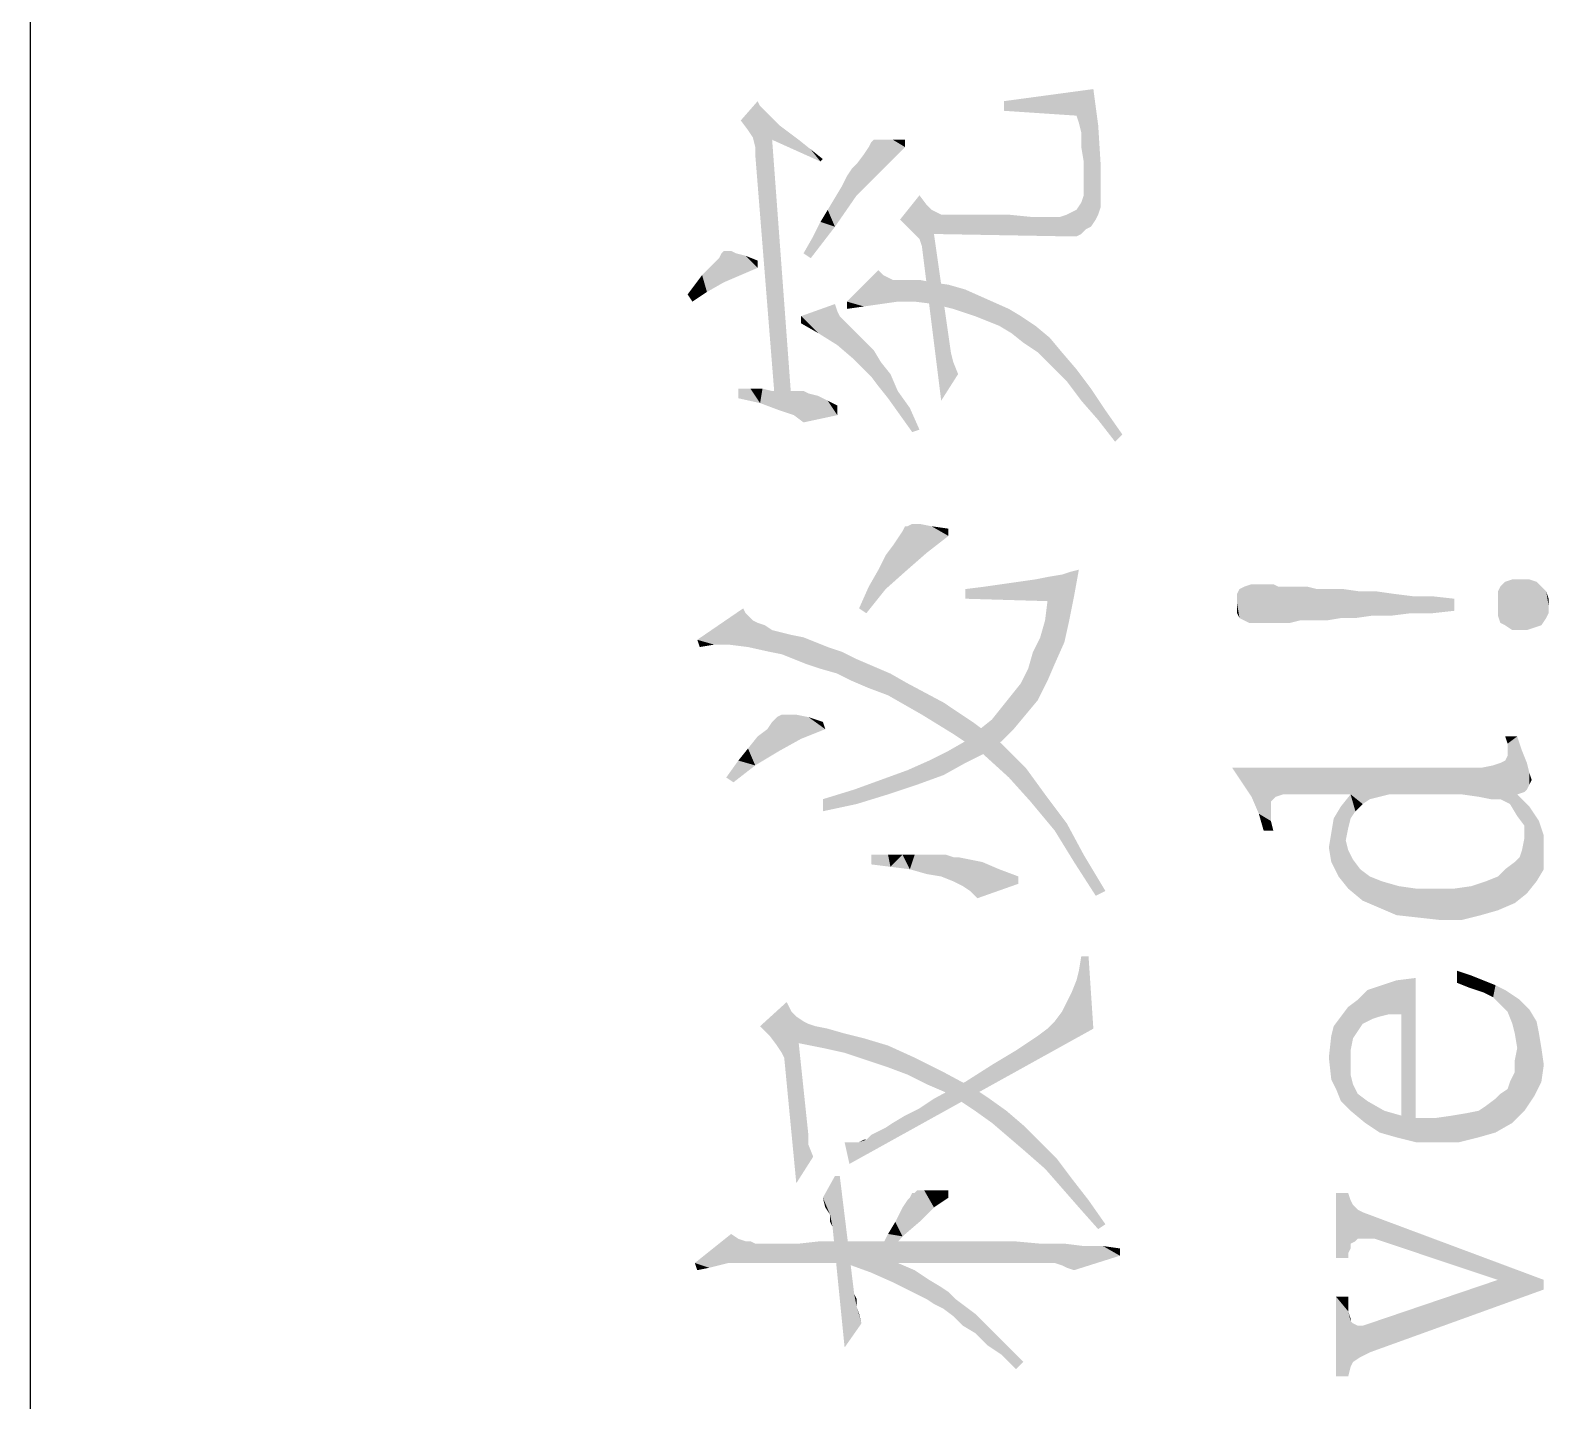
# Model space of a CAD drawing. Header units: millimetres. Extents: x 336 to 634, y 189 to 399.
# Drawn here: x 336.55 to 350.48, y 359.92 to 372.49 of the extents above; entities that cross this region are included whole.
import ezdxf

# ---------------------------------------------------------------- set-up
doc = ezdxf.new("R2010")
doc.units = ezdxf.units.MM

msp = doc.modelspace()

# ---------------------------------------------------------------- linework, layer by layer
at = {"color": 3, "linetype": 'Continuous'}
msp.add_line((336.54993, 189.17685), (336.54993, 399.17685), dxfattribs=at)
for points in [[(346.14697, 371.70527), (345.48225, 371.83821), (346.30207, 371.949)], [(346.30207, 371.949), (346.16913, 371.6388), (346.14697, 371.70527)], [(346.30207, 371.949), (346.19129, 371.55017), (346.16913, 371.6388)], [(346.30207, 371.949), (346.27992, 370.68603), (346.19129, 371.55017)], [(346.30207, 371.949), (346.32423, 370.7525), (346.27992, 370.68603)], [(346.34639, 370.79682), (346.32423, 370.7525), (346.30207, 371.949)], [(346.34639, 370.79682), (346.30207, 371.949), (346.34639, 371.61664)], [(343.13357, 371.57233), (343.0671, 371.66096), (343.2222, 371.83821)], [(343.2222, 371.83821), (343.17788, 371.50585), (343.13357, 371.57233)], [(343.2222, 371.83821), (343.20004, 371.41722), (343.17788, 371.50585)], [(343.20004, 371.41722), (343.2222, 371.83821), (343.3773, 369.13501)], [(343.2222, 371.83821), (343.24435, 371.7939), (343.3773, 369.13501)], [(343.24435, 371.7939), (343.28867, 371.74958), (343.3773, 369.13501)], [(345.48225, 371.83821), (346.14697, 371.70527), (345.48225, 371.74958)], [(343.35514, 371.4837), (343.28867, 371.74958), (343.35514, 371.68311)], [(343.28867, 371.74958), (343.35514, 371.4837), (343.3773, 369.13501)], [(343.35514, 371.4837), (343.35514, 371.68311), (343.42161, 371.61664)], [(343.42161, 371.61664), (343.79829, 371.28428), (343.35514, 371.4837)], [(343.3773, 369.13501), (343.35514, 371.4837), (343.5324, 369.0907)], [(343.42161, 371.61664), (343.51024, 371.55017), (343.79829, 371.28428)], [(343.51024, 371.55017), (343.59887, 371.4837), (343.79829, 371.28428)], [(343.59887, 371.4837), (343.70966, 371.39507), (343.79829, 371.28428)], [(344.26359, 371.46154), (344.28575, 371.4837), (344.35222, 371.19565)], [(344.28575, 371.4837), (344.33007, 371.4837), (344.35222, 371.19565)], [(344.35222, 371.19565), (344.33007, 371.4837), (344.37438, 371.4837)], [(344.37438, 371.4837), (344.5738, 371.41722), (344.35222, 371.19565)], [(344.37438, 371.4837), (344.46301, 371.4837), (344.5738, 371.41722)], [(344.5738, 371.41722), (344.46301, 371.4837), (344.5738, 371.4837)], [(346.19129, 371.55017), (346.21345, 371.28428), (346.19129, 371.41722)], [(346.27992, 370.68603), (346.21345, 371.28428), (346.19129, 371.55017)], [(346.34639, 371.61664), (346.36855, 370.86329), (346.34639, 370.79682)], [(346.36855, 370.92976), (346.36855, 370.86329), (346.34639, 371.61664)], [(346.36855, 370.92976), (346.34639, 371.61664), (346.36855, 371.26212)], [(343.20004, 371.41722), (343.3773, 369.13501), (343.20004, 371.35075)], [(343.79829, 371.28428), (343.70966, 371.39507), (343.82045, 371.30644)], [(344.13065, 371.26212), (344.19712, 371.35075), (344.35222, 371.19565)], [(344.19712, 371.35075), (344.24144, 371.41722), (344.35222, 371.19565)], [(344.24144, 371.41722), (344.26359, 371.46154), (344.35222, 371.19565)], [(344.04202, 371.15134), (344.08634, 371.21781), (344.13065, 370.97408)], [(344.13065, 370.97408), (344.08634, 371.21781), (344.13065, 371.26212)], [(344.13065, 371.26212), (344.35222, 371.19565), (344.13065, 370.97408)], [(346.21345, 370.97408), (346.21345, 371.28428), (346.2356, 370.66387)], [(346.27992, 370.68603), (346.2356, 370.66387), (346.21345, 371.28428)], [(343.99771, 371.06271), (344.04202, 371.15134), (344.13065, 370.97408)], [(343.93124, 370.68603), (343.86476, 370.84113), (343.93124, 370.95192)], [(343.93124, 370.95192), (343.99771, 371.06271), (344.13065, 370.97408)], [(343.93124, 370.95192), (344.13065, 370.97408), (343.93124, 370.68603)], [(344.66243, 370.61956), (344.52948, 370.7525), (344.70674, 370.97408)], [(344.70674, 370.97408), (344.70674, 370.57524), (344.66243, 370.61956)], [(344.70674, 370.97408), (344.7289, 370.50877), (344.70674, 370.57524)], [(344.7289, 370.50877), (344.70674, 370.97408), (344.77321, 370.88545)], [(346.19129, 370.9076), (346.21345, 370.97408), (346.2356, 370.66387)], [(343.79829, 370.73034), (343.86476, 370.84113), (343.93124, 370.68603)], [(344.77321, 370.88545), (344.90616, 369.0907), (344.7289, 370.50877)], [(344.77321, 370.88545), (344.81753, 370.84113), (344.90616, 369.0907)], [(344.83969, 370.61956), (344.81753, 370.84113), (344.86184, 370.81897)], [(344.81753, 370.84113), (344.83969, 370.61956), (344.90616, 369.0907)], [(344.83969, 370.61956), (344.86184, 370.81897), (344.90616, 370.79682)], [(344.90616, 370.79682), (346.0805, 370.5974), (344.83969, 370.61956)], [(344.90616, 370.79682), (344.92832, 370.79682), (346.0805, 370.5974)], [(344.92832, 370.79682), (344.99479, 370.79682), (346.0805, 370.5974)], [(344.99479, 370.79682), (345.08342, 370.79682), (346.0805, 370.5974)], [(345.08342, 370.79682), (345.19421, 370.79682), (346.0805, 370.5974)], [(345.19421, 370.79682), (345.34931, 370.79682), (346.0805, 370.5974)], [(345.34931, 370.79682), (345.52657, 370.79682), (346.0805, 370.5974)], [(345.52657, 370.79682), (345.74814, 370.77466), (346.0805, 370.5974)], [(345.99187, 370.77466), (346.05834, 370.79682), (346.0805, 370.5974)], [(346.14697, 370.5974), (346.05834, 370.79682), (346.14697, 370.84113)], [(346.14697, 370.5974), (346.0805, 370.5974), (346.05834, 370.79682)], [(346.19129, 370.61956), (346.14697, 370.84113), (346.19129, 370.9076)], [(346.14697, 370.84113), (346.19129, 370.61956), (346.14697, 370.5974)], [(346.19129, 370.9076), (346.2356, 370.66387), (346.19129, 370.61956)], [(343.73182, 370.5974), (343.93124, 370.68603), (343.70966, 370.39798)], [(343.73182, 370.5974), (343.79829, 370.73034), (343.93124, 370.68603)], [(344.66243, 370.61956), (344.59596, 370.68603), (344.52948, 370.7525)], [(345.74814, 370.77466), (345.99187, 370.77466), (346.0805, 370.5974)], [(343.70966, 370.39798), (343.64319, 370.4423), (343.73182, 370.5974)], [(344.90616, 369.0907), (344.83969, 370.61956), (344.99479, 369.53385)], [(342.82336, 370.35367), (342.86768, 370.39798), (342.91199, 370.17641)], [(342.86768, 370.39798), (342.88984, 370.4423), (342.91199, 370.17641)], [(342.91199, 370.17641), (342.88984, 370.4423), (342.91199, 370.46446)], [(342.91199, 370.46446), (342.93415, 370.46446), (343.0671, 370.24288)], [(342.91199, 370.46446), (343.0671, 370.24288), (342.91199, 370.17641)], [(342.93415, 370.46446), (342.97847, 370.46446), (343.0671, 370.24288)], [(342.97847, 370.46446), (343.02278, 370.4423), (343.0671, 370.24288)], [(343.0671, 370.24288), (343.02278, 370.4423), (343.11141, 370.42014)], [(343.11141, 370.42014), (343.2222, 370.30935), (343.0671, 370.24288)], [(343.2222, 370.30935), (343.11141, 370.42014), (343.2222, 370.37583)], [(342.64611, 370.15425), (342.71258, 370.24288), (342.75689, 370.08778)], [(342.75689, 370.08778), (342.71258, 370.24288), (342.77905, 370.30935)], [(342.77905, 370.30935), (342.91199, 370.17641), (342.75689, 370.08778)], [(342.77905, 370.30935), (342.82336, 370.35367), (342.91199, 370.17641)], [(344.19712, 369.95484), (344.04202, 369.99915), (344.33007, 370.2872)], [(344.33007, 370.2872), (344.35222, 369.97699), (344.19712, 369.95484)], [(344.35222, 369.97699), (344.33007, 370.2872), (344.37438, 370.24288)], [(344.37438, 370.24288), (344.50733, 369.99915), (344.35222, 369.97699)], [(344.37438, 370.24288), (344.4187, 370.22072), (344.50733, 369.99915)], [(342.62395, 369.99915), (342.57963, 370.06562), (342.64611, 370.15425)], [(342.64611, 370.15425), (342.75689, 370.08778), (342.62395, 369.99915)], [(344.4187, 370.22072), (344.46301, 370.19857), (344.50733, 369.99915)], [(344.50733, 369.99915), (344.46301, 370.19857), (344.50733, 370.19857)], [(344.50733, 370.19857), (344.55164, 370.19857), (344.66243, 369.99915)], [(344.50733, 370.19857), (344.66243, 369.99915), (344.50733, 369.99915)], [(344.55164, 370.19857), (344.61811, 370.19857), (344.66243, 369.99915)], [(344.66243, 369.99915), (344.61811, 370.19857), (344.70674, 370.19857)], [(344.70674, 370.19857), (344.83969, 369.97699), (344.66243, 369.99915)], [(344.70674, 370.19857), (344.81753, 370.17641), (344.83969, 369.97699)], [(344.83969, 369.97699), (344.81753, 370.17641), (344.97263, 370.15425)], [(344.97263, 370.15425), (345.01695, 369.93268), (344.83969, 369.97699)], [(345.01695, 369.93268), (344.97263, 370.15425), (345.12773, 370.10994)], [(345.12773, 370.10994), (345.21636, 369.86621), (345.01695, 369.93268)], [(345.21636, 369.86621), (345.12773, 370.10994), (345.32715, 370.02131)], [(343.77613, 369.7111), (343.62103, 369.86621), (343.93124, 369.97699)], [(343.93124, 369.97699), (343.95339, 369.60032), (343.77613, 369.7111)], [(343.95339, 369.60032), (343.93124, 369.97699), (343.95339, 369.91052)], [(344.04202, 369.99915), (344.19712, 369.95484), (344.04202, 369.93268)], [(345.32715, 370.02131), (345.43794, 369.77758), (345.21636, 369.86621)], [(345.43794, 369.77758), (345.32715, 370.02131), (345.52657, 369.93268)], [(343.62103, 369.86621), (343.77613, 369.7111), (343.62103, 369.79973)], [(343.95339, 369.91052), (343.97555, 369.86621), (344.10849, 369.46737)], [(343.95339, 369.91052), (344.10849, 369.46737), (343.95339, 369.60032)], [(343.97555, 369.86621), (344.01986, 369.82189), (344.10849, 369.46737)], [(344.01986, 369.82189), (344.08634, 369.75542), (344.10849, 369.46737)], [(345.52657, 369.93268), (345.54872, 369.7111), (345.43794, 369.77758)], [(345.54872, 369.7111), (345.52657, 369.93268), (345.63735, 369.86621)], [(345.63735, 369.86621), (345.65951, 369.62248), (345.54872, 369.7111)], [(345.65951, 369.62248), (345.63735, 369.86621), (345.7703, 369.77758)], [(344.10849, 369.46737), (344.08634, 369.75542), (344.13065, 369.7111)], [(344.13065, 369.7111), (344.26359, 369.31227), (344.10849, 369.46737)], [(344.13065, 369.7111), (344.19712, 369.64463), (344.26359, 369.31227)], [(345.7703, 369.77758), (345.79245, 369.53385), (345.65951, 369.62248)], [(345.79245, 369.53385), (345.7703, 369.77758), (345.90324, 369.66679)], [(344.26359, 369.31227), (344.19712, 369.64463), (344.28575, 369.556)], [(344.28575, 369.556), (344.33007, 369.22364), (344.26359, 369.31227)], [(344.33007, 369.22364), (344.28575, 369.556), (344.35222, 369.44522)], [(344.90616, 369.0907), (344.99479, 369.53385), (345.01695, 369.44522)], [(345.90324, 369.66679), (345.9254, 369.4009), (345.79245, 369.53385)], [(345.9254, 369.4009), (345.90324, 369.66679), (346.01403, 369.53385)], [(346.01403, 369.53385), (346.05834, 369.26796), (345.9254, 369.4009)], [(346.05834, 369.26796), (346.01403, 369.53385), (346.14697, 369.37874)], [(344.35222, 369.44522), (344.4187, 369.11286), (344.33007, 369.22364)], [(344.4187, 369.11286), (344.35222, 369.44522), (344.44085, 369.33443)], [(345.01695, 369.44522), (345.06126, 369.33443), (344.90616, 369.0907)], [(344.44085, 369.33443), (344.52948, 368.95775), (344.4187, 369.11286)], [(344.44085, 369.33443), (344.50733, 369.17933), (344.52948, 368.95775)], [(346.14697, 369.37874), (346.19129, 369.0907), (346.05834, 369.26796)], [(346.19129, 369.0907), (346.14697, 369.37874), (346.27992, 369.20148)], [(343.04494, 369.20148), (343.15573, 369.20148), (343.24435, 369.06854)], [(343.04494, 369.20148), (343.24435, 369.06854), (343.04494, 369.11286)], [(343.24435, 369.06854), (343.15573, 369.20148), (343.26651, 369.20148)], [(343.26651, 369.20148), (343.42161, 369.00207), (343.24435, 369.06854)], [(343.26651, 369.20148), (343.35514, 369.17933), (343.42161, 369.00207)], [(343.42161, 369.00207), (343.35514, 369.17933), (343.44377, 369.17933)], [(343.44377, 369.17933), (343.55456, 368.95775), (343.42161, 369.00207)], [(343.44377, 369.17933), (343.51024, 369.17933), (343.55456, 368.95775)], [(343.55456, 368.95775), (343.51024, 369.17933), (343.55456, 369.17933)], [(343.55456, 369.17933), (343.59887, 369.17933), (343.64319, 368.89128)], [(343.55456, 369.17933), (343.64319, 368.89128), (343.55456, 368.95775)], [(343.64319, 368.89128), (343.59887, 369.17933), (343.64319, 369.17933)], [(343.64319, 369.17933), (343.6875, 369.15717), (343.95339, 368.95775)], [(343.64319, 369.17933), (343.95339, 368.95775), (343.64319, 368.89128)], [(343.6875, 369.15717), (343.77613, 369.13501), (343.95339, 368.95775)], [(343.77613, 369.13501), (343.86476, 369.0907), (343.95339, 368.95775)], [(344.52948, 368.95775), (344.50733, 369.17933), (344.61811, 369.02423)], [(346.27992, 369.20148), (346.34639, 368.91344), (346.19129, 369.0907)], [(346.34639, 368.91344), (346.27992, 369.20148), (346.41286, 369.00207)], [(343.95339, 368.95775), (343.86476, 369.0907), (343.95339, 369.04638)], [(344.61811, 369.02423), (344.64027, 368.80265), (344.52948, 368.95775)], [(344.64027, 368.80265), (344.61811, 369.02423), (344.70674, 368.82481)], [(346.41286, 369.00207), (346.50149, 368.71402), (346.34639, 368.91344)], [(346.50149, 368.71402), (346.41286, 369.00207), (346.56796, 368.78049)], [(344.50733, 367.82773), (344.55164, 367.8942), (344.59595, 367.53968)], [(344.55164, 367.8942), (344.5738, 367.93851), (344.59595, 367.53968)], [(344.59595, 367.53968), (344.5738, 367.93851), (344.59595, 367.93851)], [(344.59595, 367.93851), (344.64027, 367.96067), (344.77322, 367.69478)], [(344.59595, 367.93851), (344.77322, 367.69478), (344.59595, 367.53968)], [(344.64027, 367.96067), (344.70674, 367.96067), (344.77322, 367.69478)], [(344.77322, 367.69478), (344.70674, 367.96067), (344.81753, 367.93851)], [(344.81753, 367.93851), (344.97263, 367.84988), (344.77322, 367.69478)], [(344.97263, 367.84988), (344.81753, 367.93851), (344.97263, 367.91636)], [(344.39654, 367.67262), (344.46301, 367.76125), (344.59595, 367.53968)], [(344.46301, 367.76125), (344.50733, 367.82773), (344.59595, 367.53968)], [(344.39654, 367.36242), (344.33007, 367.53968), (344.39654, 367.67262)], [(344.39654, 367.67262), (344.59595, 367.53968), (344.39654, 367.36242)], [(344.24144, 367.38458), (344.33007, 367.53968), (344.39654, 367.36242)], [(345.6152, 367.42889), (345.7703, 367.45105), (345.88109, 367.25163)], [(345.88109, 367.25163), (345.7703, 367.45105), (345.88109, 367.47321)], [(345.94756, 366.67554), (345.88109, 367.47321), (346.01403, 367.49537)], [(345.88109, 367.25163), (345.88109, 367.47321), (345.94756, 366.67554)], [(346.01403, 367.49537), (346.03619, 366.87496), (345.94756, 366.67554)], [(346.0805, 367.07438), (346.01403, 367.49537), (346.0805, 367.51752)], [(346.0805, 367.07438), (346.03619, 366.87496), (346.01403, 367.49537)], [(346.12481, 367.29595), (346.0805, 367.51752), (346.16913, 367.53968)], [(346.0805, 367.51752), (346.12481, 367.29595), (346.0805, 367.07438)], [(350.14638, 366.98575), (350.07991, 367.42889), (350.14638, 367.45105)], [(350.14638, 367.45105), (350.21285, 366.98575), (350.14638, 366.98575)], [(350.21285, 366.98575), (350.14638, 367.45105), (350.21285, 367.45105)], [(350.21285, 367.45105), (350.27933, 366.98575), (350.21285, 366.98575)], [(350.27933, 366.98575), (350.21285, 367.45105), (350.30148, 367.45105)], [(350.30148, 367.45105), (350.3458, 367.0079), (350.27933, 366.98575)], [(350.3458, 367.0079), (350.30148, 367.45105), (350.36796, 367.42889)], [(344.21928, 367.14085), (344.15281, 367.18516), (344.24144, 367.38458)], [(344.24144, 367.38458), (344.39654, 367.36242), (344.21928, 367.14085)], [(345.12773, 367.36242), (345.30499, 367.38458), (345.88109, 367.25163)], [(345.12773, 367.36242), (345.88109, 367.25163), (345.12773, 367.27379)], [(345.30499, 367.38458), (345.46009, 367.40674), (345.88109, 367.25163)], [(345.46009, 367.40674), (345.6152, 367.42889), (345.88109, 367.25163)], [(347.6426, 367.09653), (347.62044, 367.31811), (347.6426, 367.36242)], [(347.62044, 367.22948), (347.62044, 367.31811), (347.6426, 367.09653)], [(347.68691, 367.07438), (347.6426, 367.36242), (347.68691, 367.38458)], [(347.6426, 367.36242), (347.68691, 367.07438), (347.6426, 367.09653)], [(347.73123, 367.05222), (347.68691, 367.38458), (347.75338, 367.40674)], [(347.68691, 367.38458), (347.73123, 367.05222), (347.68691, 367.07438)], [(347.75338, 367.40674), (347.7977, 367.05222), (347.73123, 367.05222)], [(347.81986, 367.05222), (347.7977, 367.05222), (347.75338, 367.40674)], [(347.81986, 367.05222), (347.75338, 367.40674), (347.81986, 367.40674)], [(347.81986, 367.40674), (347.84201, 367.05222), (347.81986, 367.05222)], [(347.84201, 367.05222), (347.81986, 367.40674), (347.86417, 367.40674)], [(347.86417, 367.40674), (347.88633, 367.05222), (347.84201, 367.05222)], [(347.88633, 367.05222), (347.86417, 367.40674), (347.88633, 367.40674)], [(347.88633, 367.40674), (347.9528, 367.05222), (347.88633, 367.05222)], [(347.9528, 367.05222), (347.88633, 367.40674), (347.9528, 367.40674)], [(347.9528, 367.40674), (347.99711, 367.38458), (348.01927, 367.05222)], [(347.9528, 367.40674), (348.01927, 367.05222), (347.9528, 367.05222)], [(348.01927, 367.05222), (347.99711, 367.38458), (348.08574, 367.38458)], [(348.08574, 367.38458), (348.1079, 367.05222), (348.01927, 367.05222)], [(348.1079, 367.05222), (348.08574, 367.38458), (348.15222, 367.38458)], [(348.15222, 367.38458), (348.19653, 367.07438), (348.1079, 367.05222)], [(348.19653, 367.07438), (348.15222, 367.38458), (348.263, 367.38458)], [(348.263, 367.38458), (348.30732, 367.07438), (348.19653, 367.07438)], [(348.30732, 367.07438), (348.263, 367.38458), (348.35163, 367.36242)], [(348.35163, 367.36242), (348.44026, 367.07438), (348.30732, 367.07438)], [(348.44026, 367.07438), (348.35163, 367.36242), (348.48458, 367.36242)], [(348.48458, 367.36242), (348.57321, 367.09653), (348.44026, 367.07438)], [(348.57321, 367.09653), (348.48458, 367.36242), (348.59536, 367.36242)], [(348.59536, 367.36242), (348.70615, 367.09653), (348.57321, 367.09653)], [(348.70615, 367.09653), (348.59536, 367.36242), (348.75047, 367.34026)], [(348.75047, 367.34026), (348.86125, 367.11869), (348.70615, 367.09653)], [(348.86125, 367.11869), (348.75047, 367.34026), (348.90557, 367.34026)], [(348.90557, 367.34026), (349.03851, 367.11869), (348.86125, 367.11869)], [(349.03851, 367.11869), (348.90557, 367.34026), (349.06067, 367.31811)], [(349.06067, 367.31811), (349.21577, 367.14085), (349.03851, 367.11869)], [(349.21577, 367.14085), (349.06067, 367.31811), (349.23793, 367.29595)], [(350.03559, 367.05222), (350.01344, 367.34026), (350.03559, 367.38458)], [(350.01344, 367.22948), (350.01344, 367.34026), (350.03559, 367.05222)], [(350.07991, 367.03006), (350.03559, 367.38458), (350.07991, 367.42889)], [(350.03559, 367.38458), (350.07991, 367.03006), (350.03559, 367.05222)], [(350.07991, 367.42889), (350.14638, 366.98575), (350.07991, 367.03006)], [(350.36796, 367.42889), (350.41227, 367.03006), (350.3458, 367.0079)], [(350.41227, 367.03006), (350.36796, 367.42889), (350.41227, 367.38458)], [(350.41227, 367.38458), (350.45658, 367.09653), (350.41227, 367.03006)], [(350.45658, 367.09653), (350.41227, 367.38458), (350.45658, 367.34026)], [(350.45658, 367.34026), (350.47874, 367.14085), (350.45658, 367.09653)], [(350.47874, 367.20732), (350.47874, 367.14085), (350.45658, 367.34026)], [(350.47874, 367.20732), (350.45658, 367.34026), (350.47874, 367.27379)], [(342.95631, 366.8528), (342.66826, 366.89712), (343.08925, 367.18516)], [(343.08925, 367.18516), (343.13357, 366.83064), (342.95631, 366.8528)], [(343.08925, 367.18516), (343.11141, 367.14085), (343.13357, 366.83064)], [(345.88109, 366.52044), (345.85893, 367.07438), (345.88109, 367.25163)], [(345.88109, 367.25163), (345.94756, 366.67554), (345.88109, 366.52044)], [(347.62044, 367.22948), (347.6426, 367.09653), (347.62044, 367.14085)], [(349.23793, 367.29595), (349.41519, 367.14085), (349.21577, 367.14085)], [(349.41519, 367.14085), (349.23793, 367.29595), (349.41519, 367.29595)], [(349.41519, 367.29595), (349.61461, 367.163), (349.41519, 367.14085)], [(349.61461, 367.163), (349.41519, 367.29595), (349.61461, 367.27379)], [(350.01344, 367.22948), (350.03559, 367.05222), (350.01344, 367.11869)], [(343.13357, 366.83064), (343.11141, 367.14085), (343.13357, 367.11869)], [(343.13357, 367.11869), (343.17788, 367.07438), (343.33298, 366.78633)], [(343.13357, 367.11869), (343.33298, 366.78633), (343.13357, 366.83064)], [(343.17788, 367.07438), (343.2222, 367.05222), (343.33298, 366.78633)], [(343.2222, 367.05222), (343.28867, 367.03006), (343.33298, 366.78633)], [(343.33298, 366.78633), (343.28867, 367.03006), (343.35514, 366.98575)], [(345.81461, 366.91927), (345.85893, 367.07438), (345.88109, 366.52044)], [(342.82336, 366.8528), (342.69042, 366.83064), (342.66826, 366.89712)], [(342.95631, 366.8528), (342.82336, 366.8528), (342.66826, 366.89712)], [(343.35514, 366.98575), (343.44377, 366.76417), (343.33298, 366.78633)], [(343.44377, 366.76417), (343.35514, 366.98575), (343.44377, 366.96359)], [(343.44377, 366.96359), (343.5324, 366.94143), (343.55456, 366.71986)], [(343.44377, 366.96359), (343.55456, 366.71986), (343.44377, 366.76417)], [(343.55456, 366.71986), (343.5324, 366.94143), (343.64319, 366.91927)], [(343.64319, 366.91927), (343.66535, 366.67554), (343.55456, 366.71986)], [(343.66535, 366.67554), (343.64319, 366.91927), (343.75397, 366.87496)], [(345.79245, 366.34318), (345.74814, 366.78633), (345.81461, 366.91927)], [(345.81461, 366.91927), (345.88109, 366.52044), (345.79245, 366.34318)], [(343.75397, 366.87496), (343.79829, 366.63123), (343.66535, 366.67554)], [(343.79829, 366.63123), (343.75397, 366.87496), (343.86476, 366.83064)], [(343.86476, 366.83064), (343.95339, 366.58691), (343.79829, 366.63123)], [(343.95339, 366.58691), (343.86476, 366.83064), (343.99771, 366.78633)], [(343.99771, 366.78633), (344.08634, 366.52044), (343.95339, 366.58691)], [(344.08634, 366.52044), (343.99771, 366.78633), (344.13065, 366.71986)], [(345.70383, 366.63123), (345.74814, 366.78633), (345.79245, 366.34318)], [(344.13065, 366.71986), (344.24144, 366.45397), (344.08634, 366.52044)], [(344.24144, 366.45397), (344.13065, 366.71986), (344.28575, 366.65338)], [(344.28575, 366.65338), (344.4187, 366.3875), (344.24144, 366.45397)], [(344.4187, 366.3875), (344.28575, 366.65338), (344.44085, 366.58691)], [(345.68167, 366.21024), (345.63735, 366.49828), (345.70383, 366.63123)], [(345.70383, 366.63123), (345.79245, 366.34318), (345.68167, 366.21024)], [(344.44085, 366.58691), (344.7289, 366.21024), (344.4187, 366.3875)], [(344.44085, 366.58691), (344.59595, 366.49828), (344.7289, 366.21024)], [(344.7289, 366.21024), (344.59595, 366.49828), (344.92832, 366.32102)], [(345.57088, 366.07729), (345.54872, 366.3875), (345.63735, 366.49828)], [(345.63735, 366.49828), (345.68167, 366.21024), (345.57088, 366.07729)], [(345.46009, 366.27671), (345.54872, 366.3875), (345.57088, 366.07729)], [(343.42161, 365.87788), (343.39946, 366.18808), (343.44377, 366.21024)], [(343.44377, 366.21024), (343.62103, 365.98866), (343.42161, 365.87788)], [(343.44377, 366.21024), (343.46593, 366.21024), (343.62103, 365.98866)], [(343.46593, 366.21024), (343.51024, 366.21024), (343.62103, 365.98866)], [(343.51024, 366.21024), (343.57672, 366.21024), (343.62103, 365.98866)], [(343.62103, 365.98866), (343.57672, 366.21024), (343.6875, 366.18808)], [(344.92832, 366.32102), (345.01694, 366.03298), (344.7289, 366.21024)], [(345.01694, 366.03298), (344.92832, 366.32102), (345.19421, 366.14376)], [(345.46009, 365.96651), (345.37146, 366.16592), (345.46009, 366.27671)], [(345.46009, 366.27671), (345.57088, 366.07729), (345.46009, 365.96651)], [(343.2222, 366.01082), (343.31083, 366.07729), (343.42161, 365.87788)], [(343.31083, 366.07729), (343.35514, 366.14376), (343.42161, 365.87788)], [(343.35514, 366.14376), (343.39946, 366.18808), (343.42161, 365.87788)], [(343.6875, 366.18808), (343.8426, 366.07729), (343.62103, 365.98866)], [(343.6875, 366.18808), (343.82045, 366.14376), (343.8426, 366.07729)], [(345.19421, 366.14376), (345.28283, 365.85572), (345.01694, 366.03298)], [(345.12773, 365.96651), (345.26068, 366.07729), (345.30499, 365.85572)], [(345.28283, 365.85572), (345.19421, 366.14376), (345.46009, 365.94435)], [(345.30499, 365.85572), (345.26068, 366.07729), (345.37146, 366.16592)], [(345.37146, 366.16592), (345.46009, 365.96651), (345.30499, 365.85572)], [(343.20004, 365.74493), (343.13357, 365.90003), (343.2222, 366.01082)], [(343.2222, 366.01082), (343.42161, 365.87788), (343.20004, 365.74493)], [(345.12773, 365.76709), (344.97263, 365.87788), (345.12773, 365.96651)], [(345.12773, 365.96651), (345.30499, 365.85572), (345.12773, 365.76709)], [(345.46009, 365.94435), (345.52657, 365.63414), (345.28283, 365.85572)], [(345.52657, 365.63414), (345.46009, 365.94435), (345.68167, 365.72277)], [(350.10207, 365.94435), (350.07991, 366.01082), (350.1907, 366.01082)], [(350.1907, 366.01082), (350.1907, 365.47904), (350.10207, 365.94435)], [(350.10207, 365.83356), (350.10207, 365.94435), (350.12422, 365.39041)], [(350.1907, 365.27963), (350.12422, 365.39041), (350.10207, 365.94435)], [(350.1907, 365.47904), (350.1907, 365.27963), (350.10207, 365.94435)], [(350.1907, 366.01082), (350.23501, 365.87788), (350.25717, 365.5012)], [(350.1907, 366.01082), (350.25717, 365.5012), (350.1907, 365.47904)], [(343.00062, 365.58983), (342.93415, 365.63414), (343.04494, 365.78925)], [(343.04494, 365.78925), (343.20004, 365.74493), (343.00062, 365.58983)], [(343.04494, 365.78925), (343.13357, 365.90003), (343.20004, 365.74493)], [(344.68459, 365.56767), (344.59595, 365.70062), (344.79537, 365.78925)], [(344.79537, 365.78925), (344.92832, 365.6563), (344.68459, 365.56767)], [(344.92832, 365.6563), (344.79537, 365.78925), (344.97263, 365.87788)], [(344.97263, 365.87788), (345.12773, 365.76709), (344.92832, 365.6563)], [(350.07991, 365.41257), (350.03559, 365.76709), (350.07991, 365.78925)], [(350.07991, 365.78925), (350.10207, 365.83356), (350.12422, 365.39041)], [(350.07991, 365.78925), (350.12422, 365.39041), (350.07991, 365.41257)], [(350.27933, 365.52336), (350.25717, 365.5012), (350.23501, 365.87788)], [(350.27933, 365.52336), (350.23501, 365.87788), (350.27933, 365.76709)], [(344.4187, 365.47904), (344.35222, 365.61199), (344.59595, 365.70062)], [(344.59595, 365.70062), (344.68459, 365.56767), (344.4187, 365.47904)], [(345.68167, 365.72277), (345.72598, 365.41257), (345.52657, 365.63414)], [(345.72598, 365.41257), (345.68167, 365.72277), (345.85893, 365.47904)], [(347.93064, 365.23531), (347.66475, 365.58983), (347.57612, 365.72277)], [(347.93064, 365.36826), (347.93064, 365.23531), (347.57612, 365.72277)], [(347.93064, 365.41257), (347.93064, 365.36826), (347.57612, 365.72277)], [(347.97496, 365.45689), (347.93064, 365.41257), (347.57612, 365.72277)], [(348.04143, 365.47904), (347.97496, 365.45689), (347.57612, 365.72277)], [(348.13006, 365.47904), (348.04143, 365.47904), (347.57612, 365.72277)], [(348.66184, 365.47904), (348.13006, 365.47904), (347.57612, 365.72277)], [(348.92773, 365.45689), (348.66184, 365.47904), (347.57612, 365.72277)], [(349.01635, 365.47904), (348.92773, 365.45689), (347.57612, 365.72277)], [(349.10498, 365.47904), (349.01635, 365.47904), (347.57612, 365.72277)], [(349.32656, 365.47904), (349.10498, 365.47904), (347.57612, 365.72277)], [(349.52597, 365.47904), (349.32656, 365.47904), (347.57612, 365.72277)], [(349.68108, 365.47904), (349.52597, 365.47904), (347.57612, 365.72277)], [(349.68108, 365.47904), (347.57612, 365.72277), (349.85834, 365.72277)], [(349.85834, 365.72277), (349.83618, 365.45689), (349.68108, 365.47904)], [(349.85834, 365.72277), (349.94697, 365.43473), (349.83618, 365.45689)], [(349.94697, 365.43473), (349.85834, 365.72277), (349.96912, 365.74493)], [(349.96912, 365.74493), (350.03559, 365.43473), (349.94697, 365.43473)], [(350.03559, 365.43473), (349.96912, 365.74493), (350.03559, 365.76709)], [(350.03559, 365.76709), (350.07991, 365.41257), (350.03559, 365.43473)], [(350.27933, 365.76709), (350.30148, 365.56767), (350.27933, 365.52336)], [(350.30148, 365.56767), (350.27933, 365.76709), (350.30148, 365.67846)], [(350.30148, 365.67846), (350.32364, 365.61199), (350.30148, 365.56767)], [(343.82045, 365.43473), (344.10849, 365.52336), (344.13065, 365.39041)], [(344.13065, 365.39041), (344.10849, 365.52336), (344.35222, 365.61199)], [(344.35222, 365.61199), (344.4187, 365.47904), (344.13065, 365.39041)], [(347.93064, 365.23531), (347.75338, 365.45689), (347.66475, 365.58983)], [(343.82045, 365.43473), (344.13065, 365.39041), (343.82045, 365.32394)], [(345.85893, 365.47904), (345.94756, 365.14668), (345.72598, 365.41257)], [(345.94756, 365.14668), (345.85893, 365.47904), (346.05834, 365.21315)], [(347.93064, 365.23531), (347.81986, 365.30178), (347.75338, 365.45689)], [(348.55105, 364.72569), (348.50673, 365.25747), (348.57321, 365.36826)], [(348.57321, 365.36826), (348.63968, 364.61491), (348.55105, 364.72569)], [(348.66184, 365.25747), (348.57321, 365.36826), (348.66184, 365.47904)], [(348.57321, 365.36826), (348.61752, 365.05805), (348.63968, 364.61491)], [(348.63968, 365.16884), (348.61752, 365.05805), (348.57321, 365.36826)], [(348.66184, 365.25747), (348.63968, 365.16884), (348.57321, 365.36826)], [(348.66184, 365.47904), (348.70615, 365.32394), (348.66184, 365.25747)], [(348.77262, 365.39041), (348.70615, 365.32394), (348.66184, 365.47904)], [(348.8391, 365.43473), (348.77262, 365.39041), (348.66184, 365.47904)], [(348.92773, 365.45689), (348.8391, 365.43473), (348.66184, 365.47904)], [(350.1907, 365.47904), (350.25717, 365.191), (350.1907, 365.27963)], [(350.25717, 365.191), (350.1907, 365.47904), (350.30148, 365.36826)], [(350.30148, 365.36826), (350.27933, 364.57059), (350.25717, 365.191)], [(350.30148, 365.36826), (350.36796, 364.68138), (350.27933, 364.57059)], [(350.36796, 364.68138), (350.30148, 365.36826), (350.39011, 365.23531)], [(347.93064, 365.23531), (347.86417, 365.14668), (347.81986, 365.30178)], [(347.93064, 365.23531), (347.9528, 365.14668), (347.86417, 365.14668)], [(348.48458, 365.12452), (348.50673, 365.25747), (348.55105, 364.72569)], [(350.39011, 365.23531), (350.43443, 364.79216), (350.36796, 364.68138)], [(350.43443, 364.94727), (350.43443, 364.79216), (350.39011, 365.23531)], [(350.43443, 364.94727), (350.39011, 365.23531), (350.43443, 365.10237)], [(346.05834, 365.21315), (346.12481, 364.85864), (345.94756, 365.14668)], [(346.12481, 364.85864), (346.05834, 365.21315), (346.21345, 364.92511)], [(348.48458, 364.85864), (348.46242, 364.99158), (348.48458, 365.12452)], [(348.48458, 365.12452), (348.55105, 364.72569), (348.48458, 364.85864)], [(350.23501, 364.96942), (350.25717, 365.08021), (350.27933, 364.57059)], [(350.25717, 365.08021), (350.25717, 365.191), (350.27933, 364.57059)], [(348.63968, 364.61491), (348.61752, 365.05805), (348.63968, 364.96942)], [(348.63968, 364.96942), (348.68399, 364.88079), (348.77262, 364.50412)], [(348.63968, 364.96942), (348.77262, 364.50412), (348.63968, 364.61491)], [(350.21285, 364.90295), (350.23501, 364.96942), (350.27933, 364.57059)], [(344.26359, 364.92511), (344.4187, 364.92511), (344.44085, 364.81432)], [(344.26359, 364.92511), (344.44085, 364.81432), (344.26359, 364.83648)], [(344.44085, 364.81432), (344.4187, 364.92511), (344.55164, 364.92511)], [(344.55164, 364.92511), (344.61811, 364.79216), (344.44085, 364.81432)], [(344.61811, 364.79216), (344.55164, 364.92511), (344.66243, 364.92511)], [(344.66243, 364.92511), (344.77322, 364.74785), (344.61811, 364.79216)], [(344.77322, 364.74785), (344.66243, 364.92511), (344.77322, 364.92511)], [(344.77322, 364.92511), (344.884, 364.92511), (344.90616, 364.72569)], [(344.77322, 364.92511), (344.90616, 364.72569), (344.77322, 364.74785)], [(344.90616, 364.72569), (344.884, 364.92511), (344.95047, 364.92511)], [(344.95047, 364.92511), (345.01694, 364.68138), (344.90616, 364.72569)], [(345.01694, 364.68138), (344.95047, 364.92511), (345.01694, 364.90295)], [(345.01694, 364.90295), (345.06126, 364.90295), (345.10558, 364.63706)], [(345.01694, 364.90295), (345.10558, 364.63706), (345.01694, 364.68138)], [(345.17205, 364.59275), (345.10558, 364.63706), (345.06126, 364.90295)], [(345.17205, 364.59275), (345.06126, 364.90295), (345.17205, 364.88079)], [(345.17205, 364.88079), (345.23852, 364.52628), (345.17205, 364.59275)], [(345.23852, 364.52628), (345.17205, 364.88079), (345.28283, 364.85864)], [(345.28283, 364.85864), (345.6152, 364.65922), (345.23852, 364.52628)], [(345.28283, 364.85864), (345.43794, 364.79216), (345.6152, 364.65922)], [(346.21345, 364.92511), (346.32423, 364.54843), (346.12481, 364.85864)], [(346.32423, 364.54843), (346.21345, 364.92511), (346.41286, 364.59275)], [(348.68399, 364.88079), (348.75047, 364.79216), (348.77262, 364.50412)], [(350.16854, 364.48196), (350.07991, 364.79216), (350.16854, 364.85864)], [(350.16854, 364.85864), (350.21285, 364.90295), (350.27933, 364.57059)], [(350.16854, 364.85864), (350.27933, 364.57059), (350.16854, 364.48196)], [(345.6152, 364.65922), (345.43794, 364.79216), (345.6152, 364.72569)], [(348.77262, 364.50412), (348.75047, 364.79216), (348.8391, 364.72569)], [(348.8391, 364.72569), (348.92773, 364.43765), (348.77262, 364.50412)], [(348.92773, 364.43765), (348.8391, 364.72569), (348.94988, 364.68138)], [(348.94988, 364.68138), (349.08283, 364.37117), (348.92773, 364.43765)], [(349.08283, 364.37117), (348.94988, 364.68138), (349.10498, 364.63706)], [(349.85834, 364.37117), (349.76971, 364.63706), (349.90265, 364.68138)], [(349.90265, 364.68138), (350.01344, 364.41549), (349.85834, 364.37117)], [(350.01344, 364.41549), (349.90265, 364.68138), (350.01344, 364.72569)], [(350.01344, 364.72569), (350.07991, 364.79216), (350.16854, 364.48196)], [(350.01344, 364.72569), (350.16854, 364.48196), (350.01344, 364.41549)], [(349.10498, 364.63706), (349.28224, 364.34902), (349.08283, 364.37117)], [(349.10498, 364.63706), (349.26009, 364.61491), (349.28224, 364.34902)], [(349.28224, 364.34902), (349.26009, 364.61491), (349.43735, 364.61491)], [(349.43735, 364.61491), (349.48166, 364.32686), (349.28224, 364.34902)], [(349.48166, 364.32686), (349.43735, 364.61491), (349.6146, 364.61491)], [(349.6146, 364.61491), (349.68108, 364.32686), (349.48166, 364.32686)], [(349.68108, 364.32686), (349.6146, 364.61491), (349.76971, 364.63706)], [(349.76971, 364.63706), (349.85834, 364.37117), (349.68108, 364.32686)], [(346.16913, 363.86155), (346.19129, 363.9945), (346.30207, 363.32978)], [(346.19129, 363.9945), (346.25776, 363.9945), (346.30207, 363.32978)], [(346.14697, 363.77292), (346.16913, 363.86155), (346.30207, 363.32978)], [(349.63676, 363.86155), (349.74755, 363.70645), (349.63676, 363.75077)], [(349.74755, 363.70645), (349.63676, 363.86155), (349.76971, 363.81724)], [(346.10266, 363.66214), (346.14697, 363.77292), (346.30207, 363.32978)], [(348.77262, 363.37409), (348.72831, 363.59567), (348.81694, 363.68429)], [(348.81694, 363.68429), (348.86125, 363.41841), (348.77262, 363.37409)], [(348.92772, 363.44056), (348.81694, 363.68429), (348.94988, 363.72861)], [(348.92772, 363.44056), (348.86125, 363.41841), (348.81694, 363.68429)], [(348.94988, 363.72861), (349.01635, 363.46272), (348.92772, 363.44056)], [(349.01635, 363.46272), (348.94988, 363.72861), (349.08283, 363.77292)], [(349.08283, 363.77292), (349.12714, 363.46272), (349.01635, 363.46272)], [(349.12714, 363.46272), (349.08283, 363.77292), (349.26009, 363.79508)], [(349.26009, 363.79508), (349.26009, 362.50995), (349.12714, 363.46272)], [(349.76971, 363.81724), (349.88049, 363.66214), (349.74755, 363.70645)], [(349.88049, 363.66214), (349.76971, 363.81724), (349.88049, 363.77292)], [(349.88049, 363.77292), (349.96912, 363.61782), (349.88049, 363.66214)], [(349.96912, 363.61782), (349.88049, 363.77292), (349.99128, 363.72861)], [(349.99128, 363.72861), (350.03559, 363.55135), (349.96912, 363.61782)], [(350.03559, 363.55135), (349.99128, 363.72861), (350.07991, 363.68429)], [(350.07991, 363.68429), (350.10207, 363.48488), (350.03559, 363.55135)], [(350.14638, 363.37409), (350.10207, 363.48488), (350.07991, 363.68429)], [(350.14638, 363.37409), (350.07991, 363.68429), (350.14638, 363.63998)], [(343.33298, 363.2633), (343.24435, 363.35193), (343.48809, 363.57351)], [(343.48809, 363.57351), (343.39946, 363.17467), (343.33298, 363.2633)], [(343.48809, 363.57351), (343.44377, 363.1082), (343.39946, 363.17467)], [(343.48809, 363.57351), (343.46593, 363.06389), (343.44377, 363.1082)], [(343.48809, 363.57351), (343.57671, 361.9117), (343.46593, 363.06389)], [(343.48809, 363.57351), (343.5324, 363.48488), (343.57671, 361.9117)], [(346.01403, 363.48488), (346.05834, 363.57351), (346.30207, 363.32978)], [(346.05834, 363.57351), (346.10266, 363.66214), (346.30207, 363.32978)], [(348.72831, 363.30762), (348.63968, 363.52919), (348.72831, 363.59567)], [(348.72831, 363.59567), (348.77262, 363.37409), (348.72831, 363.30762)], [(350.14638, 363.63998), (350.16854, 363.28546), (350.14638, 363.37409)], [(350.1907, 363.15252), (350.16854, 363.28546), (350.14638, 363.63998)], [(350.1907, 363.15252), (350.14638, 363.63998), (350.21285, 363.59567)], [(350.1907, 363.15252), (350.21285, 363.59567), (350.25717, 362.57643)], [(350.25717, 362.57643), (350.21285, 363.59567), (350.25717, 363.55135)], [(350.25717, 363.55135), (350.30148, 363.50704), (350.3458, 362.70937)], [(350.25717, 363.55135), (350.3458, 362.70937), (350.25717, 362.57643)], [(343.57671, 361.9117), (343.5324, 363.48488), (343.57671, 363.44056)], [(343.59887, 363.19683), (343.57671, 363.44056), (343.64319, 363.39625)], [(343.57671, 361.9117), (343.57671, 363.44056), (343.59887, 363.19683)], [(345.94756, 363.39625), (346.01403, 363.48488), (346.30207, 363.32978)], [(348.57321, 362.66505), (348.50673, 363.35193), (348.57321, 363.44056)], [(348.57321, 363.44056), (348.63968, 363.52919), (348.66184, 362.57643)], [(348.57321, 363.44056), (348.66184, 362.57643), (348.57321, 362.66505)], [(348.66184, 362.90879), (348.66184, 362.57643), (348.63968, 363.52919)], [(348.66184, 363.01957), (348.66184, 362.90879), (348.63968, 363.52919)], [(348.66184, 363.13036), (348.66184, 363.01957), (348.63968, 363.52919)], [(348.68399, 363.24115), (348.66184, 363.13036), (348.63968, 363.52919)], [(348.72831, 363.30762), (348.68399, 363.24115), (348.63968, 363.52919)], [(349.12714, 362.53211), (349.12714, 363.46272), (349.26009, 362.28838)], [(349.26009, 362.50995), (349.26009, 362.28838), (349.12714, 363.46272)], [(350.3458, 362.70937), (350.30148, 363.50704), (350.36796, 363.39625)], [(343.64319, 363.39625), (343.82045, 363.15252), (343.59887, 363.19683)], [(343.64319, 363.39625), (343.6875, 363.37409), (343.82045, 363.15252)], [(343.6875, 363.37409), (343.75397, 363.35193), (343.82045, 363.15252)], [(343.82045, 363.15252), (343.75397, 363.35193), (343.86476, 363.32978)], [(343.86476, 363.32978), (344.01986, 363.1082), (343.82045, 363.15252)], [(344.01986, 363.1082), (343.86476, 363.32978), (344.01986, 363.28546)], [(344.01986, 363.28546), (344.19712, 363.24115), (344.21928, 363.04173)], [(344.01986, 363.28546), (344.21928, 363.04173), (344.01986, 363.1082)], [(344.21928, 362.31054), (346.30207, 363.32978), (344.06418, 362.08896)], [(344.21928, 362.31054), (344.24144, 362.33269), (346.30207, 363.32978)], [(344.24144, 362.33269), (344.2636, 362.35485), (346.30207, 363.32978)], [(344.2636, 362.35485), (344.30791, 362.37701), (346.30207, 363.32978)], [(344.30791, 362.37701), (344.39654, 362.42132), (346.30207, 363.32978)], [(344.39654, 362.42132), (344.46301, 362.46564), (346.30207, 363.32978)], [(344.46301, 362.46564), (344.5738, 362.53211), (346.30207, 363.32978)], [(344.5738, 362.53211), (344.70674, 362.59858), (346.30207, 363.32978)], [(344.70674, 362.59858), (344.83969, 362.68721), (346.30207, 363.32978)], [(344.83969, 362.68721), (345.12773, 362.84231), (346.30207, 363.32978)], [(345.12773, 362.84231), (345.37147, 362.99742), (346.30207, 363.32978)], [(345.37147, 362.99742), (345.59304, 363.13036), (346.30207, 363.32978)], [(345.59304, 363.13036), (345.79245, 363.2633), (346.30207, 363.32978)], [(345.79245, 363.2633), (345.88108, 363.32978), (346.30207, 363.32978)], [(345.88108, 363.32978), (345.94756, 363.39625), (346.30207, 363.32978)], [(348.48458, 363.2633), (348.50673, 363.35193), (348.52889, 362.77584)], [(348.57321, 362.66505), (348.52889, 362.77584), (348.50673, 363.35193)], [(350.36796, 363.39625), (350.41227, 362.84231), (350.3458, 362.70937)], [(350.36796, 363.39625), (350.39011, 363.28546), (350.41227, 362.84231)], [(350.41227, 362.84231), (350.39011, 363.28546), (350.41227, 363.15252)], [(343.57671, 361.9117), (343.59887, 363.19683), (343.6875, 362.26622)], [(343.6875, 362.26622), (343.59887, 363.19683), (343.6875, 362.35485)], [(344.41869, 362.97526), (344.21928, 363.04173), (344.19712, 363.24115)], [(344.41869, 362.97526), (344.19712, 363.24115), (344.41869, 363.17467)], [(344.41869, 363.17467), (344.59596, 362.90879), (344.41869, 362.97526)], [(344.59596, 362.90879), (344.41869, 363.17467), (344.66243, 363.06389)], [(348.48458, 362.86447), (348.46242, 363.06389), (348.48458, 363.2633)], [(348.48458, 363.2633), (348.52889, 362.77584), (348.48458, 362.86447)], [(350.16854, 363.04173), (350.1907, 363.15252), (350.25717, 362.57643)], [(350.41227, 363.15252), (350.43443, 362.99742), (350.41227, 362.84231)], [(344.66243, 363.06389), (344.77322, 362.82016), (344.59596, 362.90879)], [(344.92832, 362.75368), (344.77322, 362.82016), (344.66243, 363.06389)], [(344.92832, 362.75368), (344.66243, 363.06389), (344.92832, 362.93094)], [(350.16854, 362.93094), (350.16854, 363.04173), (350.25717, 362.57643)], [(344.92832, 362.93094), (345.08342, 362.66505), (344.92832, 362.75368)], [(345.21636, 362.57643), (345.08342, 362.66505), (344.92832, 362.93094)], [(345.21636, 362.57643), (344.92832, 362.93094), (345.21636, 362.77584)], [(348.66184, 362.57643), (348.66184, 362.90879), (348.68399, 362.82016)], [(350.14638, 362.46564), (350.12422, 362.84231), (350.16854, 362.93094)], [(350.16854, 362.93094), (350.25717, 362.57643), (350.14638, 362.46564)], [(345.21636, 362.77584), (345.34931, 362.68721), (345.37147, 362.46564)], [(345.21636, 362.77584), (345.37147, 362.46564), (345.21636, 362.57643)], [(348.68399, 362.82016), (348.79478, 362.46564), (348.66184, 362.57643)], [(348.68399, 362.82016), (348.72831, 362.73153), (348.79478, 362.46564)], [(348.79478, 362.46564), (348.72831, 362.73153), (348.81694, 362.66505)], [(349.99128, 362.68721), (350.03559, 362.73153), (350.14638, 362.46564)], [(350.03559, 362.73153), (350.10207, 362.77584), (350.14638, 362.46564)], [(350.10207, 362.77584), (350.12422, 362.84231), (350.14638, 362.46564)], [(345.37147, 362.46564), (345.34931, 362.68721), (345.50441, 362.57643)], [(345.50441, 362.57643), (345.52656, 362.33269), (345.37147, 362.46564)], [(345.52656, 362.33269), (345.50441, 362.57643), (345.65951, 362.44348)], [(348.81694, 362.66505), (348.92772, 362.37701), (348.79478, 362.46564)], [(348.92772, 362.37701), (348.81694, 362.66505), (348.97204, 362.57643)], [(348.97204, 362.57643), (349.08283, 362.33269), (348.92772, 362.37701)], [(349.08283, 362.33269), (348.97204, 362.57643), (349.12714, 362.53211)], [(349.83618, 362.33269), (349.72539, 362.55427), (349.83618, 362.57643)], [(349.83618, 362.57643), (349.90265, 362.62074), (349.99128, 362.37701)], [(349.83618, 362.57643), (349.99128, 362.37701), (349.83618, 362.33269)], [(349.99128, 362.37701), (349.90265, 362.62074), (349.99128, 362.68721)], [(349.99128, 362.68721), (350.14638, 362.46564), (349.99128, 362.37701)], [(345.65951, 362.44348), (345.68167, 362.19975), (345.52656, 362.33269)], [(345.68167, 362.19975), (345.65951, 362.44348), (345.81461, 362.28838)], [(349.12714, 362.53211), (349.26009, 362.28838), (349.08283, 362.33269)], [(349.26009, 362.50995), (349.43735, 362.50995), (349.4595, 362.28838)], [(349.26009, 362.50995), (349.4595, 362.28838), (349.26009, 362.28838)], [(349.4595, 362.28838), (349.43735, 362.50995), (349.59245, 362.53211)], [(349.59245, 362.53211), (349.65892, 362.28838), (349.4595, 362.28838)], [(349.65892, 362.28838), (349.59245, 362.53211), (349.72539, 362.55427)], [(349.72539, 362.55427), (349.83618, 362.33269), (349.65892, 362.28838)], [(344.06418, 362.08896), (344.15281, 362.28838), (344.21928, 362.31054)], [(344.15281, 362.28838), (344.19712, 362.31054), (344.21928, 362.31054)], [(343.6875, 362.26622), (343.73182, 362.15543), (343.57671, 361.9117)], [(344.06418, 362.08896), (344.01986, 362.28838), (344.08634, 362.28838)], [(344.06418, 362.08896), (344.08634, 362.28838), (344.15281, 362.28838)], [(345.81461, 362.28838), (345.85893, 362.04465), (345.68167, 362.19975)], [(345.85893, 362.04465), (345.81461, 362.28838), (345.96971, 362.13328)], [(345.96971, 362.13328), (346.01403, 361.86739), (345.85893, 362.04465)], [(346.01403, 361.86739), (345.96971, 362.13328), (346.10266, 361.95602)], [(343.88692, 361.62366), (343.82045, 361.77876), (343.93123, 361.97818)], [(343.93123, 361.97818), (343.90908, 361.51287), (343.88692, 361.62366)], [(343.93123, 361.97818), (344.01986, 360.405), (343.90908, 361.51287)], [(343.93123, 361.97818), (343.97555, 361.97818), (344.01986, 360.405)], [(344.01986, 360.405), (343.97555, 361.97818), (344.10849, 360.89246)], [(346.10266, 361.95602), (346.16913, 361.69013), (346.01403, 361.86739)], [(346.16913, 361.69013), (346.10266, 361.95602), (346.25776, 361.7566)], [(343.88692, 361.62366), (343.8426, 361.69013), (343.82045, 361.77876)], [(344.55164, 361.69013), (344.59596, 361.7566), (344.70674, 361.55719)], [(344.59596, 361.7566), (344.61811, 361.77876), (344.70674, 361.55719)], [(344.61811, 361.77876), (344.64027, 361.82307), (344.70674, 361.55719)], [(344.64027, 361.82307), (344.66243, 361.82307), (344.70674, 361.55719)], [(344.66243, 361.82307), (344.68459, 361.84523), (344.70674, 361.55719)], [(344.70674, 361.55719), (344.68459, 361.84523), (344.75106, 361.84523)], [(344.75106, 361.84523), (344.83969, 361.69013), (344.70674, 361.55719)], [(344.83969, 361.69013), (344.75106, 361.84523), (344.83969, 361.84523)], [(344.83969, 361.84523), (344.97263, 361.77876), (344.83969, 361.69013)], [(344.97263, 361.77876), (344.83969, 361.84523), (344.97263, 361.84523)], [(346.25776, 361.7566), (346.34639, 361.49071), (346.16913, 361.69013)], [(346.34639, 361.49071), (346.25776, 361.7566), (346.41286, 361.53503)], [(348.52889, 361.82307), (348.63968, 361.22482), (348.52889, 361.22482)], [(348.63968, 361.26914), (348.63968, 361.22482), (348.52889, 361.82307)], [(348.63968, 361.26914), (348.52889, 361.82307), (348.63968, 361.82307)], [(348.63968, 361.82307), (348.66184, 361.31345), (348.63968, 361.26914)], [(348.66184, 361.35777), (348.66184, 361.31345), (348.63968, 361.82307)], [(348.66184, 361.35777), (348.63968, 361.82307), (348.66184, 361.7566)], [(348.66184, 361.7566), (348.68399, 361.71229), (348.70615, 361.37993)], [(348.66184, 361.7566), (348.70615, 361.37993), (348.66184, 361.35777)], [(343.88692, 361.62366), (343.90908, 361.51287), (343.88692, 361.55719)], [(344.48517, 361.55719), (344.52948, 361.64581), (344.55164, 361.42424)], [(344.55164, 361.42424), (344.52948, 361.64581), (344.55164, 361.69013)], [(344.55164, 361.69013), (344.70674, 361.55719), (344.55164, 361.42424)], [(348.72831, 361.40208), (348.70615, 361.37993), (348.68399, 361.71229)], [(348.72831, 361.40208), (348.68399, 361.71229), (348.72831, 361.66797)], [(348.72831, 361.66797), (348.77262, 361.40208), (348.72831, 361.40208)], [(348.77262, 361.40208), (348.72831, 361.66797), (348.77262, 361.64581)], [(348.77262, 361.64581), (348.81694, 361.40208), (348.77262, 361.40208)], [(348.88341, 361.40208), (348.81694, 361.40208), (348.77262, 361.64581)], [(350.01344, 361.02541), (348.88341, 361.40208), (348.77262, 361.64581)], [(350.43443, 360.93678), (350.01344, 361.02541), (348.77262, 361.64581)], [(350.43443, 360.93678), (348.77262, 361.64581), (350.43443, 361.02541)], [(344.41869, 361.4464), (344.48517, 361.55719), (344.55164, 361.42424)], [(342.95631, 361.18051), (342.64611, 361.18051), (342.97847, 361.4464)], [(342.97847, 361.4464), (343.02278, 361.18051), (342.95631, 361.18051)], [(343.02278, 361.18051), (342.97847, 361.4464), (343.04494, 361.40208)], [(343.04494, 361.40208), (343.0671, 361.18051), (343.02278, 361.18051)], [(343.0671, 361.18051), (343.04494, 361.40208), (343.11141, 361.37993)], [(343.11141, 361.37993), (343.15573, 361.18051), (343.0671, 361.18051)], [(343.15573, 361.18051), (343.11141, 361.37993), (343.15573, 361.37993)], [(343.15573, 361.37993), (343.20004, 361.35777), (343.26651, 361.18051)], [(343.15573, 361.37993), (343.26651, 361.18051), (343.15573, 361.18051)], [(343.20004, 361.35777), (343.24435, 361.35777), (343.26651, 361.18051)], [(343.26651, 361.18051), (343.24435, 361.35777), (343.33298, 361.35777)], [(343.33298, 361.35777), (343.42161, 361.18051), (343.26651, 361.18051)], [(343.42161, 361.18051), (343.33298, 361.35777), (343.44377, 361.35777)], [(343.44377, 361.35777), (343.62103, 361.18051), (343.42161, 361.18051)], [(343.44377, 361.35777), (343.59887, 361.35777), (343.62103, 361.18051)], [(343.62103, 361.18051), (343.59887, 361.35777), (343.79829, 361.37993)], [(343.79829, 361.37993), (343.86476, 361.18051), (343.62103, 361.18051)], [(343.86476, 361.18051), (343.79829, 361.37993), (344.04202, 361.37993)], [(344.04202, 361.37993), (344.15281, 361.18051), (343.86476, 361.18051)], [(344.15281, 361.18051), (344.04202, 361.37993), (344.33007, 361.37993)], [(344.33007, 361.37993), (344.46301, 361.18051), (344.15281, 361.18051)], [(344.46301, 361.18051), (344.33007, 361.37993), (344.66243, 361.37993)], [(344.41869, 361.26914), (344.35222, 361.31345), (344.41869, 361.4464)], [(344.41869, 361.4464), (344.55164, 361.42424), (344.41869, 361.26914)], [(344.66243, 361.37993), (344.77322, 361.18051), (344.46301, 361.18051)], [(344.77322, 361.18051), (344.66243, 361.37993), (344.97263, 361.37993)], [(344.97263, 361.37993), (345.0391, 361.18051), (344.77322, 361.18051)], [(345.28283, 361.18051), (345.0391, 361.18051), (344.97263, 361.37993)], [(345.28283, 361.18051), (344.97263, 361.37993), (345.28283, 361.37993)], [(345.28283, 361.37993), (345.48225, 361.18051), (345.28283, 361.18051)], [(345.48225, 361.18051), (345.28283, 361.37993), (345.57088, 361.37993)], [(345.57088, 361.37993), (345.63735, 361.18051), (345.48225, 361.18051)], [(345.7703, 361.18051), (345.63735, 361.18051), (345.57088, 361.37993)], [(345.7703, 361.18051), (345.57088, 361.37993), (345.81461, 361.35777)], [(345.81461, 361.35777), (345.83677, 361.18051), (345.7703, 361.18051)], [(345.88108, 361.18051), (345.83677, 361.18051), (345.81461, 361.35777)], [(345.94756, 361.18051), (345.88108, 361.18051), (345.81461, 361.35777)], [(346.01403, 361.15835), (345.94756, 361.18051), (345.81461, 361.35777)], [(346.01403, 361.15835), (345.81461, 361.35777), (346.03619, 361.35777)], [(346.03619, 361.35777), (346.05834, 361.13619), (346.01403, 361.15835)], [(346.12482, 361.11404), (346.05834, 361.13619), (346.03619, 361.35777)], [(346.12482, 361.11404), (346.03619, 361.35777), (346.21345, 361.33561)], [(346.21345, 361.33561), (346.54581, 361.24698), (346.12482, 361.11404)], [(346.21345, 361.33561), (346.3907, 361.33561), (346.54581, 361.24698)], [(346.54581, 361.24698), (346.3907, 361.33561), (346.54581, 361.31345)], [(342.77905, 361.13619), (342.66826, 361.11404), (342.64611, 361.18051)], [(342.86768, 361.15835), (342.77905, 361.13619), (342.64611, 361.18051)], [(342.95631, 361.18051), (342.86768, 361.15835), (342.64611, 361.18051)], [(344.2636, 361.09188), (344.01986, 361.18051), (344.35222, 361.26914)], [(344.35222, 361.26914), (344.46301, 361.00325), (344.2636, 361.09188)], [(344.46301, 361.00325), (344.35222, 361.26914), (344.50733, 361.18051)], [(344.50733, 361.18051), (344.64027, 360.91462), (344.46301, 361.00325)], [(344.64027, 360.91462), (344.50733, 361.18051), (344.66243, 361.11404)], [(344.66243, 361.11404), (344.77322, 360.84815), (344.64027, 360.91462)], [(344.77322, 360.84815), (344.66243, 361.11404), (344.79537, 361.02541)], [(344.79537, 361.02541), (344.83969, 360.80383), (344.77322, 360.84815)], [(344.83969, 360.80383), (344.79537, 361.02541), (344.90616, 360.95894)], [(344.90616, 360.95894), (344.92832, 360.75952), (344.83969, 360.80383)], [(344.92832, 360.75952), (344.90616, 360.95894), (344.97263, 360.91462)], [(344.97263, 360.91462), (345.01695, 360.69305), (344.92832, 360.75952)], [(345.01695, 360.69305), (344.97263, 360.91462), (345.0391, 360.84815)], [(348.8391, 360.36069), (348.77262, 360.60442), (350.01344, 361.02541)], [(350.01344, 361.02541), (350.43443, 360.93678), (348.8391, 360.36069)], [(344.01986, 360.405), (344.10849, 360.89246), (344.13065, 360.78168)], [(344.13065, 360.78168), (344.17497, 360.62657), (344.01986, 360.405)], [(344.13065, 360.78168), (344.10849, 360.89246), (344.13065, 360.84815)], [(344.13065, 360.78168), (344.15281, 360.7152), (344.17497, 360.62657)], [(345.0391, 360.84815), (345.10558, 360.60442), (345.01695, 360.69305)], [(345.10558, 360.60442), (345.0391, 360.84815), (345.12773, 360.78168)], [(345.12773, 360.78168), (345.21636, 360.53795), (345.10558, 360.60442)], [(345.21636, 360.53795), (345.12773, 360.78168), (345.21636, 360.7152)], [(348.52889, 360.87031), (348.63968, 360.13911), (348.52889, 360.13911)], [(348.63968, 360.73736), (348.63968, 360.13911), (348.52889, 360.87031)], [(348.63968, 360.78168), (348.63968, 360.73736), (348.52889, 360.87031)], [(348.63968, 360.78168), (348.52889, 360.87031), (348.63968, 360.87031)], [(345.21636, 360.7152), (345.30499, 360.62657), (345.32715, 360.42716)], [(345.21636, 360.7152), (345.32715, 360.42716), (345.21636, 360.53795)], [(345.32715, 360.42716), (345.30499, 360.62657), (345.41578, 360.51579)], [(348.63968, 360.73736), (348.66184, 360.22774), (348.63968, 360.13911)], [(348.66184, 360.64873), (348.66184, 360.22774), (348.63968, 360.73736)], [(348.66184, 360.64873), (348.63968, 360.73736), (348.66184, 360.67089)], [(348.66184, 360.64873), (348.68399, 360.27206), (348.66184, 360.22774)], [(348.68399, 360.27206), (348.66184, 360.64873), (348.68399, 360.62657)], [(348.68399, 360.62657), (348.72831, 360.60442), (348.75047, 360.31637)], [(348.68399, 360.62657), (348.75047, 360.31637), (348.68399, 360.27206)], [(345.41578, 360.51579), (345.46009, 360.33853), (345.32715, 360.42716)], [(345.46009, 360.33853), (345.41578, 360.51579), (345.52656, 360.405)], [(348.75047, 360.31637), (348.72831, 360.60442), (348.75047, 360.60442)], [(348.75047, 360.60442), (348.77262, 360.60442), (348.8391, 360.36069)], [(348.75047, 360.60442), (348.8391, 360.36069), (348.75047, 360.31637)], [(345.52656, 360.405), (345.59304, 360.20558), (345.46009, 360.33853)], [(345.59304, 360.20558), (345.52656, 360.405), (345.65951, 360.27206)]]:
    msp.add_solid(points, dxfattribs=at)

doc.saveas('drawing.dxf')
